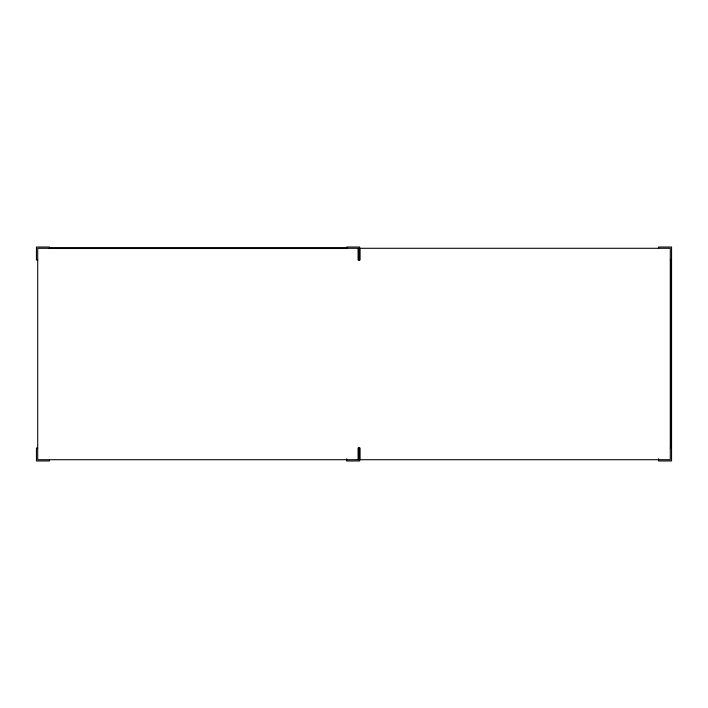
<?xml version="1.0" encoding="UTF-8"?>
<svg xmlns="http://www.w3.org/2000/svg" width="708" height="708" viewBox="0 0 708 708"><rect width="100%" height="100%" fill="white"/><g stroke="black" fill="none" stroke-linecap="round" stroke-linejoin="round"><path stroke-width="1.06" d="M49.71 247.871L347.513 247.871M48.967 248.499L347.159 248.499M37.71 260.031L36.444 260.031L36.444 247.03L49.454 247.03L49.454 248.287M670.29 260.031L671.556 260.031M37.71 447.969L36.444 447.969L36.444 460.97L49.454 460.97L49.454 459.713M670.29 447.969L671.556 447.969M670.918 259.402L670.918 448.589M658.546 248.287L658.546 247.03L671.556 247.03L671.556 460.97L658.546 460.97L658.546 458.802M359.673 260.031L359.673 247.03L346.663 247.03L346.663 248.287M359.673 447.969L359.673 460.97L346.663 460.97L346.663 458.802M358.407 260.031L358.407 248.287L37.71 248.287L37.71 459.713L358.416 459.713L358.416 447.969M358.195 248.287L358.195 260.031L359.876 260.031L359.876 248.287L670.29 248.287L670.29 459.713L359.876 459.713L359.876 447.969L358.195 447.969L358.195 459.713"/></g></svg>
